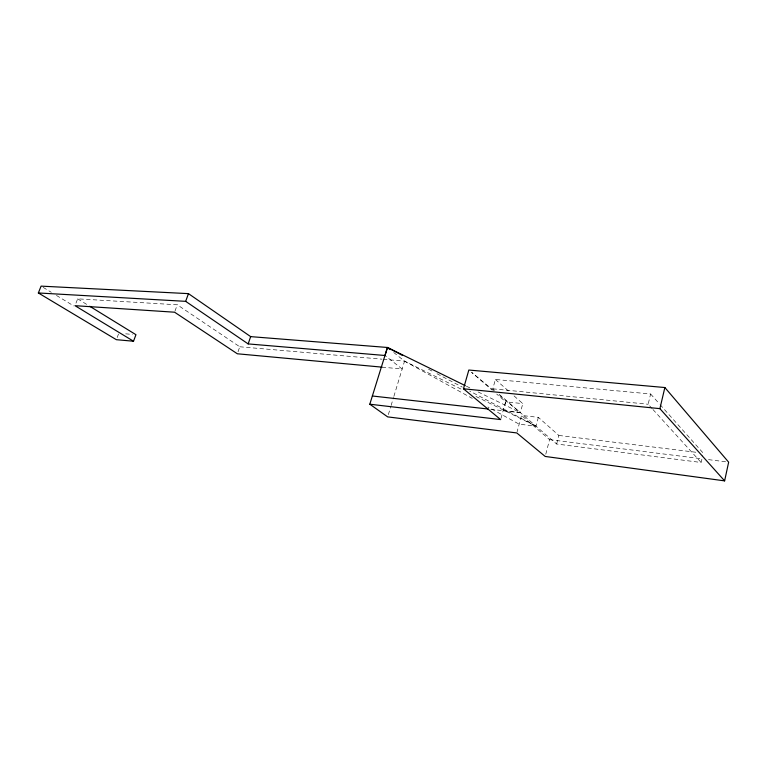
<?xml version="1.0" encoding="UTF-8"?>
<svg xmlns="http://www.w3.org/2000/svg" width="767" height="767" viewBox="0 0 767 767"><rect width="100%" height="100%" fill="white"/><g stroke="black" fill="none" stroke-linecap="round" stroke-linejoin="round"><path stroke-width="0.58" stroke-dasharray="3.83 2.88" d="M499.02 394.19L556.631 444.007L701.172 462.491L702.725 455.493M652.171 408.658L648.163 404.247L650.608 393.979L495.405 379.464L492.798 388.811L494.581 390.345M556.631 444.007L558.855 435.445L538.357 417.353L521.512 415.446L517.092 431.85M545.778 454.208L549.575 439.635L521.512 415.446M538.357 417.353L536.018 426.174L519.163 424.17L487.898 406.98M490.755 409.31L520.362 412.646L522.797 403.634L513.075 395.053M500.976 418.466L505.693 401.812L496.7 394.065M504.772 404.995L505.693 401.812L522.797 403.634M388.351 414.602L390.767 406.625M391.112 405.484L393.529 397.507M393.874 396.366L404.545 361.142L393.749 352.513M238.029 351.775L239.764 346.77L177.282 304.796L77.668 298.842L75.751 303.722M174.962 311.143L177.282 304.796M117.169 337.538L118.789 333.242M125.654 333.827L132.518 334.412M239.764 346.77L382.014 359.177M383.203 359.282L404.545 361.142L462.07 389.598M382.004 367.144L402.157 369.013L384.986 355.495M492.798 388.811L648.163 404.247M503.123 410.623L520.362 412.646L498.282 394.382M558.855 435.445L696.148 452.29M549.575 439.635L702.562 458.887M708.487 459.634L726.282 461.868M466.374 386.175L470.641 388.265M478.109 391.927L520.362 412.646M475.923 396.453L536.018 426.174L469.644 391.017M428.552 369.243L432.761 371.477M436.979 373.711L462.261 387.105M404.545 361.142L472.271 398.389M43.153 287.366L51.322 292.323M56.432 295.429L73.814 305.966M77.668 298.842L87.716 305.026M493.68 390.585L471.59 372.321L492.203 390.192M495.405 379.464L509.547 391.937M652.976 409.54L701.172 462.491M650.608 393.979L659.246 403.691M660.032 404.583L703.243 453.163"/><path stroke-width="1.15" d="M369.809 404.209L387.661 416.884L516.795 432.943L545.193 456.451L724.623 480.871L728.65 462.175L664.864 387.536L468.829 370.039L463.469 388.783L500.669 419.587L369.809 404.209L387.46 347.48L465.31 385.648M724.623 480.871L659.898 408.648L664.864 387.536M402.205 355.294L387.46 347.48L384.986 355.495L248.163 343.913L250.665 336.627L188.471 293.636L41.102 286.129L38.35 292.965L116.354 339.685L133.516 341.229L135.951 334.7L89.729 306.263M38.35 292.965L185.662 301.345L188.471 293.636M250.665 336.627L387.46 347.48L390.154 349.637M382.004 367.144L237.339 353.779L174.579 312.207L74.984 305.678L133.516 341.229M463.469 388.783L659.898 408.648M372.34 395.993L488.387 409.051M185.662 301.345L248.163 343.913"/></g></svg>
